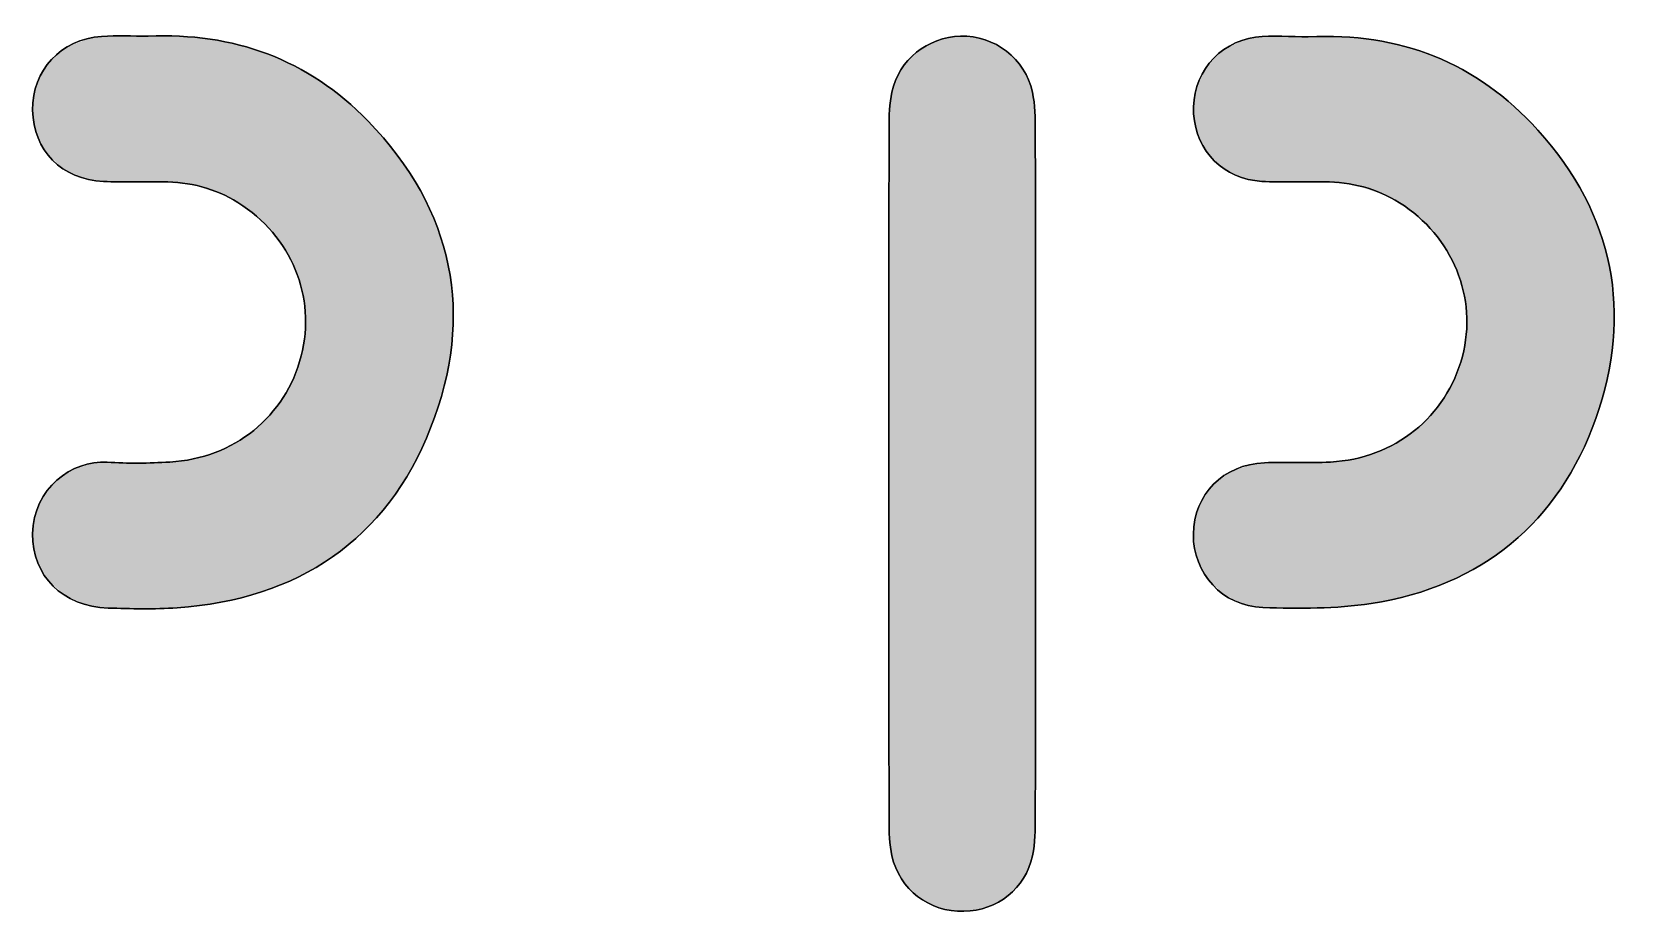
# Model space of a CAD drawing. Extents: x 212 to 466, y -242 to -141.
# Drawn here: x 364.82 to 405.93, y -241.27 to -218.68 of the extents above; entities that cross this region are included whole.
import ezdxf

# ---------------------------------------------------------------- set-up
doc = ezdxf.new("R2010")
doc.units = 0
doc.layers.add('LAYER_1', color=7, linetype='CONTINUOUS')

# ---------------------------------------------------------------- blocks, each defined once
blk = doc.blocks.new('*U5')
at = {"layer": 'LAYER_1', "color": 7}
for points in [[(395.575, -222.258), (395.43, -219.123), (395.575, -219.054)], [(395.96, -222.437), (395.575, -219.054), (395.96, -218.872)], [(395.575, -222.258), (395.575, -219.054), (395.96, -222.437)], [(395.97, -222.44), (395.96, -218.872), (395.97, -218.867)], [(395.96, -222.437), (395.96, -218.872), (395.96, -222.437)], [(395.96, -222.437), (395.96, -218.872), (395.96, -218.872)], [(395.96, -222.437), (395.96, -218.872), (395.97, -222.44)], [(396.176, -222.481), (395.97, -218.867), (396.176, -218.826)], [(395.97, -222.44), (395.97, -218.867), (396.176, -222.481)], [(396.26, -222.498), (396.176, -218.826), (396.26, -218.809)], [(396.176, -222.481), (396.176, -218.826), (396.26, -222.498)], [(396.26, -222.498), (396.26, -218.809), (396.261, -222.498)], [(396.261, -222.498), (396.26, -218.809), (396.261, -218.809)], [(396.406, -222.511), (396.261, -218.809), (396.406, -218.795)], [(396.261, -222.498), (396.261, -218.809), (396.406, -222.511)], [(396.406, -222.511), (396.406, -218.795), (396.409, -222.511)], [(396.409, -222.511), (396.406, -218.795), (396.409, -218.795)], [(396.409, -222.511), (396.409, -218.795), (396.492, -222.515)], [(396.492, -222.515), (396.409, -218.795), (396.492, -218.795)], [(396.492, -222.515), (396.492, -218.795), (396.496, -222.515)], [(396.496, -222.515), (396.492, -218.795), (396.496, -218.795)], [(396.496, -222.515), (396.496, -218.795), (396.6, -222.517)], [(396.6, -222.517), (396.496, -218.795), (396.6, -218.796)], [(396.6, -222.517), (396.6, -218.796), (396.677, -222.518)], [(396.677, -222.518), (396.6, -218.796), (396.677, -218.796)], [(396.677, -222.518), (396.677, -218.796), (397.199, -222.526)], [(397.199, -222.526), (396.677, -218.796), (397.199, -218.8)], [(397.199, -222.526), (397.199, -218.8), (397.591, -222.523)], [(397.591, -222.523), (397.199, -218.8), (397.591, -218.802)], [(397.823, -222.522), (397.591, -218.802), (397.823, -218.799)], [(397.591, -222.523), (397.591, -218.802), (397.823, -222.522)], [(397.903, -222.522), (397.823, -218.799), (397.903, -218.798)], [(397.823, -222.522), (397.823, -218.799), (397.903, -222.522)], [(398.158, -222.544), (397.903, -218.798), (398.158, -218.796)], [(397.903, -222.522), (397.903, -218.798), (398.158, -222.544)], [(398.345, -222.56), (398.158, -218.796), (398.345, -218.793)], [(398.158, -222.544), (398.158, -218.796), (398.345, -222.56)], [(398.345, -222.56), (398.345, -218.793), (398.688, -222.59)], [(398.688, -222.59), (398.345, -218.793), (398.688, -218.82)], [(398.688, -222.59), (398.688, -218.82), (398.762, -222.597)], [(398.762, -222.597), (398.688, -218.82), (398.762, -218.826)], [(398.762, -222.597), (398.762, -218.826), (399.037, -222.688)], [(399.037, -222.688), (398.762, -218.826), (399.037, -218.848)], [(399.037, -222.688), (399.037, -218.848), (399.074, -222.7)], [(399.074, -222.7), (399.037, -218.848), (399.074, -218.85)], [(399.074, -222.7), (399.074, -218.85), (399.187, -222.738)], [(399.187, -222.738), (399.074, -218.85), (399.187, -218.87)], [(399.187, -222.738), (399.187, -218.87), (399.189, -222.739)], [(399.189, -222.739), (399.187, -218.87), (399.189, -218.871)], [(399.189, -222.739), (399.189, -218.871), (399.258, -222.761)], [(399.258, -222.761), (399.189, -218.871), (399.258, -218.883)], [(399.258, -222.761), (399.258, -218.883), (399.374, -222.8)], [(399.374, -222.8), (399.258, -218.883), (399.374, -218.903)], [(399.374, -222.8), (399.374, -218.903), (399.595, -222.873)], [(399.595, -222.873), (399.374, -218.903), (399.595, -218.941)], [(399.595, -222.873), (399.595, -218.941), (399.602, -222.877)], [(399.602, -222.877), (399.595, -218.941), (399.602, -218.943)], [(399.602, -222.877), (399.602, -218.943), (399.659, -222.906)], [(399.659, -222.906), (399.602, -218.943), (399.659, -218.953)], [(399.659, -222.906), (399.659, -218.953), (399.777, -222.968)], [(399.777, -222.968), (399.659, -218.953), (399.777, -218.973)], [(399.777, -222.968), (399.777, -218.973), (399.793, -222.977)], [(399.793, -222.977), (399.777, -218.973), (399.793, -218.978)], [(399.793, -222.977), (399.793, -218.978), (399.891, -223.034)], [(399.891, -223.034), (399.793, -218.978), (399.891, -219.005)], [(399.891, -223.034), (399.891, -219.005), (399.948, -223.07)], [(399.948, -223.07), (399.891, -219.005), (399.948, -219.021)], [(399.948, -223.07), (399.948, -219.021), (400.058, -223.142)], [(400.058, -223.142), (399.948, -219.021), (400.058, -219.052)], [(400.058, -223.142), (400.058, -219.052), (400.09, -223.167)], [(400.09, -223.167), (400.058, -219.052), (400.09, -219.061)], [(400.09, -223.167), (400.09, -219.061), (400.452, -223.452)], [(400.452, -223.452), (400.09, -219.061), (400.452, -219.162)], [(395.101, -221.877), (395.018, -219.524), (395.101, -219.442)], [(395.399, -222.161), (395.101, -219.442), (395.399, -219.148)], [(395.101, -221.877), (395.101, -219.442), (395.399, -222.161)], [(395.42, -222.181), (395.399, -219.148), (395.42, -219.128)], [(395.399, -222.161), (395.399, -219.148), (395.42, -222.181)], [(395.43, -222.19), (395.42, -219.128), (395.43, -219.123)], [(395.42, -222.181), (395.42, -219.128), (395.43, -222.19)], [(395.43, -222.19), (395.43, -219.123), (395.575, -222.258)], [(400.452, -223.452), (400.452, -219.162), (400.465, -223.462)], [(400.465, -223.462), (400.452, -219.162), (400.465, -219.167)], [(400.465, -223.462), (400.465, -219.167), (400.476, -223.473)], [(400.476, -223.473), (400.465, -219.167), (400.476, -219.172)], [(400.476, -223.473), (400.476, -219.172), (400.48, -223.477)], [(400.48, -223.477), (400.476, -219.172), (400.48, -219.173)], [(400.48, -223.477), (400.48, -219.173), (400.817, -223.826)], [(400.817, -223.826), (400.48, -219.173), (400.817, -219.306)], [(400.817, -223.826), (400.817, -219.306), (400.823, -223.834)], [(400.823, -223.834), (400.817, -219.306), (400.823, -219.308)], [(400.823, -223.834), (400.823, -219.308), (401.101, -224.212)], [(401.101, -224.212), (400.823, -219.308), (401.101, -219.418)], [(401.101, -224.212), (401.101, -219.418), (401.112, -224.227)], [(401.112, -224.227), (401.101, -219.418), (401.112, -219.424)], [(401.112, -224.227), (401.112, -219.424), (401.115, -224.234)], [(401.115, -224.234), (401.112, -219.424), (401.115, -219.425)], [(401.115, -224.234), (401.115, -219.425), (401.286, -224.55)], [(401.286, -224.55), (401.115, -219.425), (401.286, -219.514)], [(394.974, -221.716), (394.782, -219.976), (394.974, -219.592)], [(394.999, -221.763), (394.974, -219.592), (394.999, -219.542)], [(394.974, -221.716), (394.974, -219.592), (394.999, -221.763)], [(395.018, -221.798), (394.999, -219.542), (395.018, -219.524)], [(394.999, -221.763), (394.999, -219.542), (395.018, -221.798)], [(395.018, -221.798), (395.018, -219.524), (395.101, -221.877)], [(401.286, -224.55), (401.286, -219.514), (401.346, -224.66)], [(401.346, -224.66), (401.286, -219.514), (401.346, -219.545)], [(401.346, -224.66), (401.346, -219.545), (401.351, -224.674)], [(401.351, -224.674), (401.346, -219.545), (401.351, -219.548)], [(401.351, -224.674), (401.351, -219.548), (401.518, -225.118)], [(401.518, -225.118), (401.351, -219.548), (401.518, -219.635)], [(401.518, -225.118), (401.518, -219.635), (401.527, -225.158)], [(401.527, -225.158), (401.518, -219.635), (401.527, -219.639)], [(401.527, -225.158), (401.527, -219.639), (401.624, -225.595)], [(401.624, -225.595), (401.527, -219.639), (401.624, -219.69)], [(401.624, -225.595), (401.624, -219.69), (401.632, -225.687)], [(401.632, -225.687), (401.624, -219.69), (401.632, -219.694)], [(401.632, -225.687), (401.632, -219.694), (401.663, -226.084)], [(401.663, -226.084), (401.632, -219.694), (401.663, -219.71)], [(401.663, -232.549), (401.663, -219.71), (401.722, -232.518)], [(401.722, -232.518), (401.663, -219.71), (401.722, -219.741)], [(401.722, -232.518), (401.722, -219.741), (402.031, -232.356)], [(402.031, -232.356), (401.722, -219.741), (402.031, -219.944)], [(394.713, -221.086), (394.644, -220.687), (394.713, -220.209)], [(394.732, -221.199), (394.713, -220.209), (394.732, -220.074)], [(394.713, -221.086), (394.713, -220.209), (394.732, -221.199)], [(394.747, -221.288), (394.732, -220.074), (394.747, -220.044)], [(394.732, -221.199), (394.732, -220.074), (394.747, -221.288)], [(394.782, -221.353), (394.747, -220.044), (394.782, -219.976)], [(394.747, -221.288), (394.747, -220.044), (394.782, -221.353)], [(394.782, -221.353), (394.782, -219.976), (394.974, -221.716)], [(402.031, -232.356), (402.031, -219.944), (402.315, -232.158)], [(402.315, -232.158), (402.031, -219.944), (402.315, -220.131)], [(402.315, -232.158), (402.315, -220.131), (402.709, -231.884)], [(402.709, -231.884), (402.315, -220.131), (402.709, -220.451)], [(394.644, -220.688), (394.644, -220.687), (394.644, -220.687)], [(394.644, -220.688), (394.644, -220.687), (394.713, -221.086)], [(402.709, -231.884), (402.709, -220.451), (402.879, -231.73)], [(402.879, -231.73), (402.709, -220.451), (402.879, -220.589)], [(402.879, -231.73), (402.879, -220.589), (403.32, -231.331)], [(403.32, -231.331), (402.879, -220.589), (403.32, -221.023)], [(403.32, -231.331), (403.32, -221.023), (403.414, -231.221)], [(403.414, -231.221), (403.32, -221.023), (403.414, -221.116)], [(403.414, -231.221), (403.414, -221.116), (403.861, -230.7)], [(403.861, -230.7), (403.414, -221.116), (403.861, -221.649)], [(403.861, -230.7), (403.861, -221.649), (404, -230.491)], [(404, -230.491), (403.861, -221.649), (404, -221.815)], [(404, -230.491), (404, -221.815), (404.332, -229.991)], [(404.332, -229.991), (404, -221.815), (404.332, -222.311)], [(404.332, -229.991), (404.332, -222.311), (404.499, -229.662)], [(404.499, -229.662), (404.332, -222.311), (404.499, -222.56)], [(404.499, -229.662), (404.499, -222.56), (404.731, -229.205)], [(404.731, -229.205), (404.499, -222.56), (404.731, -223.014)], [(404.731, -229.205), (404.731, -223.014), (404.892, -228.78)], [(404.892, -228.78), (404.731, -223.014), (404.892, -223.329)], [(404.892, -228.78), (404.892, -223.329), (405.057, -228.345)], [(405.057, -228.345), (404.892, -223.329), (405.057, -223.781)], [(405.057, -228.345), (405.057, -223.781), (405.181, -227.88)], [(405.181, -227.88), (405.057, -223.781), (405.181, -224.12)], [(405.181, -227.88), (405.181, -224.12), (405.29, -227.47)], [(405.29, -227.47), (405.181, -224.12), (405.29, -224.601)], [(405.29, -227.47), (405.29, -224.601), (405.364, -226.97)], [(405.364, -226.97), (405.29, -224.601), (405.364, -224.931)], [(405.364, -226.97), (405.364, -224.931), (405.419, -226.608)], [(405.419, -226.608), (405.364, -224.931), (405.419, -225.499)], [(405.419, -226.608), (405.419, -225.499), (405.444, -225.761)], [(401.663, -232.549), (401.632, -226.58), (401.663, -226.084)], [(401.624, -232.569), (401.527, -227.078), (401.624, -226.615)], [(401.632, -232.565), (401.624, -226.615), (401.632, -226.58)], [(401.624, -232.569), (401.624, -226.615), (401.632, -232.565)], [(401.632, -232.565), (401.632, -226.58), (401.663, -232.549)], [(401.518, -232.625), (401.351, -227.564), (401.518, -227.103)], [(401.527, -232.62), (401.518, -227.103), (401.527, -227.078)], [(401.518, -232.625), (401.518, -227.103), (401.527, -232.62)], [(401.527, -232.62), (401.527, -227.078), (401.624, -232.569)], [(401.286, -232.746), (401.115, -228.01), (401.286, -227.686)], [(401.346, -232.715), (401.286, -227.686), (401.346, -227.573)], [(401.286, -232.746), (401.286, -227.686), (401.346, -232.715)], [(401.351, -232.712), (401.346, -227.573), (401.351, -227.564)], [(401.346, -232.715), (401.346, -227.573), (401.351, -232.712)], [(401.351, -232.712), (401.351, -227.564), (401.518, -232.625)], [(401.101, -232.817), (400.823, -228.414), (401.101, -228.03)], [(401.112, -232.813), (401.101, -228.03), (401.112, -228.015)], [(401.101, -232.817), (401.101, -228.03), (401.112, -232.813)], [(401.115, -232.811), (401.112, -228.015), (401.115, -228.01)], [(401.112, -232.813), (401.112, -228.015), (401.115, -232.811)], [(401.115, -232.811), (401.115, -228.01), (401.286, -232.746)], [(400.817, -232.925), (400.48, -228.772), (400.817, -228.42)], [(400.823, -232.922), (400.817, -228.42), (400.823, -228.414)], [(400.817, -232.925), (400.817, -228.42), (400.823, -232.922)], [(400.823, -232.922), (400.823, -228.414), (401.101, -232.817)], [(400.452, -233.06), (400.09, -229.078), (400.452, -228.793)], [(400.465, -233.057), (400.452, -228.793), (400.465, -228.783)], [(400.452, -233.06), (400.452, -228.793), (400.465, -233.057)], [(400.476, -233.054), (400.465, -228.783), (400.476, -228.774)], [(400.465, -233.057), (400.465, -228.783), (400.476, -233.054)], [(400.48, -233.053), (400.476, -228.774), (400.48, -228.772)], [(400.476, -233.054), (400.476, -228.774), (400.48, -233.053)], [(400.48, -233.053), (400.48, -228.772), (400.817, -232.925)], [(399.595, -233.279), (399.374, -229.447), (399.595, -229.356)], [(399.602, -233.277), (399.595, -229.356), (399.602, -229.353)], [(399.595, -233.279), (399.595, -229.356), (399.602, -233.277)], [(399.659, -233.263), (399.602, -229.353), (399.659, -229.33)], [(399.602, -233.277), (399.602, -229.353), (399.659, -233.263)], [(399.777, -233.233), (399.659, -229.33), (399.777, -229.261)], [(399.659, -233.263), (399.659, -229.33), (399.777, -233.233)], [(399.793, -233.228), (399.777, -229.261), (399.793, -229.251)], [(399.777, -233.233), (399.777, -229.261), (399.793, -233.228)], [(399.891, -233.204), (399.793, -229.251), (399.891, -229.194)], [(399.793, -233.228), (399.793, -229.251), (399.891, -233.204)], [(399.948, -233.189), (399.891, -229.194), (399.948, -229.161)], [(399.891, -233.204), (399.891, -229.194), (399.948, -233.189)], [(400.058, -233.161), (399.948, -229.161), (400.058, -229.097)], [(399.948, -233.189), (399.948, -229.161), (400.058, -233.161)], [(400.09, -233.153), (400.058, -229.097), (400.09, -229.078)], [(400.058, -233.161), (400.058, -229.097), (400.09, -233.153)], [(400.09, -233.153), (400.09, -229.078), (400.452, -233.06)], [(396.176, -233.404), (395.97, -229.837), (396.176, -229.765)], [(396.26, -233.414), (396.176, -229.765), (396.26, -229.757)], [(396.176, -233.404), (396.176, -229.765), (396.26, -233.414)], [(396.26, -233.414), (396.26, -229.757), (396.261, -233.414)], [(396.261, -233.414), (396.26, -229.757), (396.261, -229.757)], [(396.406, -233.432), (396.261, -229.757), (396.406, -229.742)], [(396.261, -233.414), (396.261, -229.757), (396.406, -233.432)], [(396.409, -233.432), (396.406, -229.742), (396.409, -229.741)], [(396.406, -233.432), (396.406, -229.742), (396.409, -233.432)], [(396.492, -233.442), (396.409, -229.741), (396.492, -229.733)], [(396.409, -233.432), (396.409, -229.741), (396.492, -233.442)], [(396.492, -233.442), (396.492, -229.733), (396.496, -233.443)], [(396.496, -233.443), (396.492, -229.733), (396.496, -229.733)], [(396.6, -233.455), (396.496, -229.733), (396.6, -229.73)], [(396.496, -233.443), (396.496, -229.733), (396.6, -233.455)], [(396.677, -233.456), (396.6, -229.73), (396.677, -229.727)], [(396.6, -233.455), (396.6, -229.73), (396.677, -233.456)], [(397.199, -233.459), (396.677, -229.727), (397.199, -229.724)], [(396.677, -233.456), (396.677, -229.727), (397.199, -233.459)], [(397.591, -233.461), (397.199, -229.724), (397.591, -229.721)], [(397.199, -233.459), (397.199, -229.724), (397.591, -233.461)], [(397.823, -233.463), (397.591, -229.721), (397.823, -229.72)], [(397.591, -233.461), (397.591, -229.721), (397.823, -233.463)], [(397.903, -233.457), (397.823, -229.72), (397.903, -229.719)], [(397.823, -233.463), (397.823, -229.72), (397.903, -233.457)], [(398.158, -233.437), (397.903, -229.719), (398.158, -229.717)], [(397.903, -233.457), (397.903, -229.719), (398.158, -233.437)], [(398.345, -233.423), (398.158, -229.717), (398.345, -229.695)], [(398.158, -233.437), (398.158, -229.717), (398.345, -233.423)], [(398.688, -233.398), (398.345, -229.695), (398.688, -229.653)], [(398.345, -233.423), (398.345, -229.695), (398.688, -233.398)], [(398.762, -233.392), (398.688, -229.653), (398.762, -229.634)], [(398.688, -233.398), (398.688, -229.653), (398.762, -233.392)], [(399.037, -233.371), (398.762, -229.634), (399.037, -229.562)], [(398.762, -233.392), (398.762, -229.634), (399.037, -233.371)], [(399.074, -233.366), (399.037, -229.562), (399.074, -229.553)], [(399.037, -233.371), (399.037, -229.562), (399.074, -233.366)], [(399.187, -233.35), (399.074, -229.553), (399.187, -229.523)], [(399.074, -233.366), (399.074, -229.553), (399.187, -233.35)], [(399.187, -233.35), (399.187, -229.523), (399.189, -233.35)], [(399.189, -233.35), (399.187, -229.523), (399.189, -229.523)], [(399.258, -233.339), (399.189, -229.523), (399.258, -229.494)], [(399.189, -233.35), (399.189, -229.523), (399.258, -233.339)], [(399.374, -233.32), (399.258, -229.494), (399.374, -229.447)], [(399.258, -233.339), (399.258, -229.494), (399.374, -233.32)], [(399.374, -233.32), (399.374, -229.447), (399.595, -233.279)], [(395.399, -233.104), (395.101, -230.348), (395.399, -230.113)], [(395.42, -233.114), (395.399, -230.113), (395.42, -230.097)], [(395.399, -233.104), (395.399, -230.113), (395.42, -233.114)], [(395.43, -233.119), (395.42, -230.097), (395.43, -230.089)], [(395.42, -233.114), (395.42, -230.097), (395.43, -233.119)], [(395.575, -233.19), (395.43, -230.089), (395.575, -229.974)], [(395.43, -233.119), (395.43, -230.089), (395.575, -233.19)], [(395.96, -233.377), (395.575, -229.974), (395.96, -229.841)], [(395.575, -233.19), (395.575, -229.974), (395.96, -233.377)], [(395.97, -233.378), (395.96, -229.841), (395.97, -229.837)], [(395.96, -233.377), (395.96, -229.841), (395.96, -233.377)], [(395.96, -233.377), (395.96, -229.841), (395.96, -229.841)], [(395.96, -233.377), (395.96, -229.841), (395.97, -233.378)], [(395.97, -233.378), (395.97, -229.837), (396.176, -233.404)], [(394.974, -232.669), (394.782, -230.857), (394.974, -230.551)], [(394.999, -232.694), (394.974, -230.551), (394.999, -230.511)], [(394.974, -232.669), (394.974, -230.551), (394.999, -232.694)], [(395.018, -232.713), (394.999, -230.511), (395.018, -230.481)], [(394.999, -232.694), (394.999, -230.511), (395.018, -232.713)], [(395.101, -232.799), (395.018, -230.481), (395.101, -230.348)], [(395.018, -232.713), (395.018, -230.481), (395.101, -232.799)], [(395.101, -232.799), (395.101, -230.348), (395.399, -233.104)], [(394.782, -232.258), (394.747, -231.01), (394.782, -230.857)], [(394.782, -232.258), (394.782, -230.857), (394.974, -232.669)], [(394.713, -232.111), (394.644, -231.472), (394.713, -231.166)], [(394.732, -232.152), (394.713, -231.166), (394.732, -231.079)], [(394.713, -232.111), (394.713, -231.166), (394.732, -232.152)], [(394.747, -232.185), (394.732, -231.079), (394.747, -231.01)], [(394.732, -232.152), (394.732, -231.079), (394.747, -232.185)], [(394.747, -232.185), (394.747, -231.01), (394.782, -232.258)]]:
    blk.add_solid(points, dxfattribs=at)
blk = doc.blocks.new('*U6')
at = {"layer": 'LAYER_1', "color": 7}
for points in [[(365.729, -222.237), (365.647, -219.127), (365.729, -219.057)], [(365.91, -222.319), (365.729, -219.057), (365.91, -218.988)], [(365.729, -222.237), (365.729, -219.057), (365.91, -222.319)], [(366.182, -222.441), (365.91, -218.988), (366.182, -218.884)], [(365.91, -222.319), (365.91, -218.988), (366.182, -222.441)], [(366.258, -222.456), (366.182, -218.884), (366.258, -218.855)], [(366.182, -222.441), (366.182, -218.884), (366.258, -222.456)], [(366.323, -222.468), (366.258, -218.855), (366.323, -218.83)], [(366.258, -222.456), (366.258, -218.855), (366.323, -222.468)], [(366.496, -222.5), (366.323, -218.83), (366.496, -218.806)], [(366.323, -222.468), (366.323, -218.83), (366.496, -222.5)], [(366.509, -222.502), (366.496, -218.806), (366.509, -218.804)], [(366.496, -222.5), (366.496, -218.806), (366.509, -222.502)], [(366.613, -222.51), (366.509, -218.804), (366.613, -218.79)], [(366.509, -222.502), (366.509, -218.804), (366.613, -222.51)], [(366.629, -222.511), (366.613, -218.79), (366.629, -218.788)], [(366.613, -222.51), (366.613, -218.79), (366.629, -222.511)], [(366.669, -222.514), (366.629, -218.788), (366.669, -218.786)], [(366.629, -222.511), (366.629, -218.788), (366.669, -222.514)], [(366.752, -222.517), (366.669, -218.786), (366.752, -218.781)], [(366.669, -222.514), (366.669, -218.786), (366.752, -222.517)], [(366.752, -222.517), (366.752, -218.781), (366.758, -222.517)], [(366.758, -222.517), (366.752, -218.781), (366.758, -218.781)], [(366.758, -222.517), (366.758, -218.781), (366.777, -222.517)], [(366.777, -222.517), (366.758, -218.781), (366.777, -218.781)], [(366.777, -222.517), (366.777, -218.781), (366.788, -222.518)], [(366.788, -222.518), (366.777, -218.781), (366.788, -218.781)], [(366.788, -222.518), (366.788, -218.781), (366.885, -222.519)], [(366.885, -222.519), (366.788, -218.781), (366.885, -218.781)], [(366.885, -222.519), (366.885, -218.781), (366.952, -222.519)], [(366.952, -222.519), (366.885, -218.781), (366.952, -218.781)], [(366.952, -222.519), (366.952, -218.781), (367.418, -222.525)], [(367.418, -222.525), (366.952, -218.781), (367.418, -218.783)], [(367.418, -222.525), (367.418, -218.783), (367.663, -222.524)], [(367.663, -222.524), (367.418, -218.783), (367.663, -218.784)], [(367.663, -222.524), (367.663, -218.784), (367.804, -222.523)], [(367.804, -222.523), (367.663, -218.784), (367.804, -218.785)], [(368.085, -222.521), (367.804, -218.785), (368.085, -218.783)], [(367.804, -222.523), (367.804, -218.785), (368.085, -222.521)], [(368.358, -222.545), (368.085, -218.783), (368.358, -218.781)], [(368.085, -222.521), (368.085, -218.783), (368.358, -222.545)], [(368.358, -222.545), (368.358, -218.781), (368.44, -222.552)], [(368.44, -222.552), (368.358, -218.781), (368.44, -218.781)], [(368.513, -222.558), (368.44, -218.781), (368.513, -218.78)], [(368.44, -222.552), (368.44, -218.781), (368.513, -222.558)], [(368.513, -222.558), (368.513, -218.78), (368.537, -222.56)], [(368.537, -222.56), (368.513, -218.78), (368.537, -218.782)], [(368.537, -222.56), (368.537, -218.782), (368.605, -222.566)], [(368.605, -222.566), (368.537, -218.782), (368.605, -218.787)], [(368.605, -222.566), (368.605, -218.787), (368.731, -222.577)], [(368.731, -222.577), (368.605, -218.787), (368.731, -218.797)], [(368.731, -222.577), (368.731, -218.797), (368.887, -222.59)], [(368.887, -222.59), (368.731, -218.797), (368.887, -218.809)], [(368.887, -222.59), (368.887, -218.809), (368.938, -222.595)], [(368.938, -222.595), (368.887, -218.809), (368.938, -218.813)], [(368.938, -222.595), (368.938, -218.813), (368.981, -222.609)], [(368.981, -222.609), (368.938, -218.813), (368.981, -218.816)], [(368.981, -222.609), (368.981, -218.816), (369.202, -222.681)], [(369.202, -222.681), (368.981, -218.816), (369.202, -218.833)], [(369.202, -222.681), (369.202, -218.833), (369.388, -222.742)], [(369.388, -222.742), (369.202, -218.833), (369.388, -218.864)], [(369.388, -222.742), (369.388, -218.864), (369.771, -222.868)], [(369.771, -222.868), (369.388, -218.864), (369.771, -218.928)], [(369.771, -222.868), (369.771, -218.928), (369.856, -222.912)], [(369.856, -222.912), (369.771, -218.928), (369.856, -218.943)], [(369.856, -222.912), (369.856, -218.943), (369.869, -222.919)], [(369.869, -222.919), (369.856, -218.943), (369.869, -218.945)], [(369.869, -222.919), (369.869, -218.945), (369.943, -222.957)], [(369.943, -222.957), (369.869, -218.945), (369.943, -218.964)], [(369.943, -222.957), (369.943, -218.964), (369.97, -222.971)], [(369.97, -222.971), (369.943, -218.964), (369.97, -218.971)], [(369.97, -222.971), (369.97, -218.971), (370.068, -223.028)], [(370.068, -223.028), (369.97, -218.971), (370.068, -218.997)], [(370.068, -223.028), (370.068, -218.997), (370.126, -223.064)], [(370.126, -223.064), (370.068, -218.997), (370.126, -219.013)], [(370.126, -223.064), (370.126, -219.013), (370.236, -223.136)], [(370.236, -223.136), (370.126, -219.013), (370.236, -219.042)], [(370.236, -223.136), (370.236, -219.042), (370.287, -223.176)], [(370.287, -223.176), (370.236, -219.042), (370.287, -219.055)], [(370.287, -223.176), (370.287, -219.055), (370.514, -223.353)], [(370.514, -223.353), (370.287, -219.055), (370.514, -219.115)], [(365.267, -221.851), (365.189, -219.58), (365.267, -219.446)], [(365.395, -221.973), (365.267, -219.446), (365.395, -219.339)], [(365.267, -221.851), (365.267, -219.446), (365.395, -221.973)], [(365.615, -222.185), (365.395, -219.339), (365.615, -219.153)], [(365.395, -221.973), (365.395, -219.339), (365.615, -222.185)], [(365.647, -222.199), (365.615, -219.153), (365.647, -219.127)], [(365.615, -222.185), (365.615, -219.153), (365.647, -222.199)], [(365.647, -222.199), (365.647, -219.127), (365.729, -222.237)], [(370.514, -223.353), (370.514, -219.115), (370.644, -223.455)], [(370.644, -223.455), (370.514, -219.115), (370.644, -219.164)], [(370.644, -223.455), (370.644, -219.164), (370.676, -223.487)], [(370.676, -223.487), (370.644, -219.164), (370.676, -219.175)], [(370.676, -223.487), (370.676, -219.175), (370.841, -223.657)], [(370.841, -223.657), (370.676, -219.175), (370.841, -219.237)], [(370.841, -223.657), (370.841, -219.237), (370.997, -223.817)], [(370.997, -223.817), (370.841, -219.237), (370.997, -219.295)], [(370.997, -223.817), (370.997, -219.295), (371.017, -223.844)], [(371.017, -223.844), (370.997, -219.295), (371.017, -219.302)], [(371.017, -223.844), (371.017, -219.302), (371.135, -224.004)], [(371.135, -224.004), (371.017, -219.302), (371.135, -219.346)], [(371.135, -224.004), (371.135, -219.346), (371.292, -224.216)], [(371.292, -224.216), (371.135, -219.346), (371.292, -219.423)], [(371.292, -224.216), (371.292, -219.423), (371.308, -224.245)], [(371.308, -224.245), (371.292, -219.423), (371.308, -219.43)], [(371.308, -224.245), (371.308, -219.43), (371.527, -224.647)], [(371.527, -224.647), (371.308, -219.43), (371.527, -219.537)], [(365.016, -221.427), (364.962, -219.966), (365.016, -219.874)], [(365.186, -221.773), (365.016, -219.874), (365.186, -219.585)], [(365.016, -221.427), (365.016, -219.874), (365.186, -221.773)], [(365.189, -221.775), (365.186, -219.585), (365.189, -219.58)], [(365.186, -221.773), (365.186, -219.585), (365.189, -221.775)], [(365.189, -221.775), (365.189, -219.58), (365.267, -221.851)], [(371.527, -224.647), (371.527, -219.537), (371.542, -224.686)], [(371.542, -224.686), (371.527, -219.537), (371.542, -219.545)], [(371.542, -224.686), (371.542, -219.545), (371.674, -225.034)], [(371.674, -225.034), (371.542, -219.545), (371.674, -219.609)], [(371.674, -225.034), (371.674, -219.609), (371.7, -225.103)], [(371.7, -225.103), (371.674, -219.609), (371.7, -219.622)], [(371.7, -225.103), (371.7, -219.622), (371.715, -225.171)], [(371.715, -225.171), (371.7, -219.622), (371.715, -219.629)], [(371.715, -225.171), (371.715, -219.629), (371.733, -225.251)], [(371.733, -225.251), (371.715, -219.629), (371.733, -219.638)], [(371.733, -225.251), (371.733, -219.638), (371.808, -225.579)], [(371.808, -225.579), (371.733, -219.638), (371.808, -219.684)], [(371.808, -225.579), (371.808, -219.684), (371.818, -225.705)], [(371.818, -225.705), (371.808, -219.684), (371.818, -219.69)], [(371.818, -225.705), (371.818, -219.69), (371.848, -226.069)], [(371.848, -226.069), (371.818, -219.69), (371.848, -219.709)], [(371.848, -232.561), (371.848, -219.709), (372.307, -232.296)], [(372.307, -232.296), (371.848, -219.709), (372.307, -219.992)], [(364.899, -221.07), (364.849, -220.541), (364.899, -220.285)], [(364.911, -221.167), (364.899, -220.285), (364.911, -220.224)], [(364.899, -221.07), (364.899, -220.285), (364.911, -221.167)], [(364.919, -221.23), (364.911, -220.224), (364.919, -220.184)], [(364.911, -221.167), (364.911, -220.224), (364.919, -221.23)], [(364.962, -221.318), (364.919, -220.184), (364.962, -219.966)], [(364.919, -221.23), (364.919, -220.184), (364.962, -221.318)], [(364.962, -221.318), (364.962, -219.966), (365.016, -221.427)], [(372.307, -232.296), (372.307, -219.992), (372.438, -232.22)], [(372.438, -232.22), (372.307, -219.992), (372.438, -220.092)], [(372.438, -232.22), (372.438, -220.092), (372.856, -231.897)], [(372.856, -231.897), (372.438, -220.092), (372.856, -220.409)], [(364.842, -220.606), (364.84, -220.587), (364.842, -220.576)], [(364.849, -220.661), (364.842, -220.576), (364.849, -220.541)], [(364.842, -220.606), (364.842, -220.576), (364.849, -220.661)], [(364.849, -220.661), (364.849, -220.541), (364.899, -221.07)], [(372.856, -231.897), (372.856, -220.409), (373.133, -231.682)], [(373.133, -231.682), (372.856, -220.409), (373.133, -220.663)], [(373.133, -231.682), (373.133, -220.663), (373.378, -231.432)], [(373.378, -231.432), (373.133, -220.663), (373.378, -220.889)], [(373.378, -231.432), (373.378, -220.889), (373.755, -231.049)], [(373.755, -231.049), (373.378, -220.889), (373.755, -221.309)], [(373.755, -231.049), (373.755, -221.309), (374.028, -230.684)], [(374.028, -230.684), (373.755, -221.309), (374.028, -221.614)], [(374.028, -230.684), (374.028, -221.614), (374.302, -230.318)], [(374.302, -230.318), (374.028, -221.614), (374.302, -221.997)], [(374.302, -230.318), (374.302, -221.997), (374.59, -229.811)], [(374.59, -229.811), (374.302, -221.997), (374.59, -222.401)], [(374.59, -229.811), (374.59, -222.401), (374.771, -229.491)], [(374.771, -229.491), (374.59, -222.401), (374.771, -222.734)], [(374.771, -229.491), (374.771, -222.734), (375.032, -228.873)], [(375.032, -228.873), (374.771, -222.734), (375.032, -223.215)], [(375.032, -228.873), (375.032, -223.215), (375.16, -228.57)], [(375.16, -228.57), (375.032, -223.215), (375.16, -223.548)], [(375.16, -228.57), (375.16, -223.548), (375.354, -227.918)], [(375.354, -227.918), (375.16, -223.548), (375.354, -224.054)], [(375.354, -227.918), (375.354, -224.054), (375.44, -227.63)], [(375.44, -227.63), (375.354, -224.054), (375.44, -224.42)], [(375.44, -227.63), (375.44, -224.42), (375.556, -226.956)], [(375.556, -226.956), (375.44, -224.42), (375.556, -224.917)], [(375.556, -226.956), (375.556, -224.917), (375.599, -226.706)], [(375.599, -226.706), (375.556, -224.917), (375.599, -225.382)], [(375.599, -226.706), (375.599, -225.382), (375.638, -225.802)], [(371.848, -232.561), (371.818, -226.566), (371.848, -226.069)], [(371.808, -232.584), (371.733, -226.977), (371.808, -226.616)], [(371.818, -232.578), (371.808, -226.616), (371.818, -226.566)], [(371.808, -232.584), (371.808, -226.616), (371.818, -232.578)], [(371.818, -232.578), (371.818, -226.566), (371.848, -232.561)], [(371.674, -232.662), (371.542, -227.552), (371.674, -227.182)], [(371.7, -232.647), (371.674, -227.182), (371.7, -227.108)], [(371.674, -232.662), (371.674, -227.182), (371.7, -232.647)], [(371.715, -232.638), (371.7, -227.108), (371.715, -227.065)], [(371.7, -232.647), (371.7, -227.108), (371.715, -232.638)], [(371.733, -232.627), (371.715, -227.065), (371.733, -226.977)], [(371.715, -232.638), (371.715, -227.065), (371.733, -232.627)], [(371.733, -232.627), (371.733, -226.977), (371.808, -232.584)], [(371.527, -232.723), (371.308, -228), (371.527, -227.58)], [(371.542, -232.717), (371.527, -227.58), (371.542, -227.552)], [(371.527, -232.723), (371.527, -227.58), (371.542, -232.717)], [(371.542, -232.717), (371.542, -227.552), (371.674, -232.662)], [(371.292, -232.821), (371.135, -228.241), (371.292, -228.022)], [(371.308, -232.814), (371.292, -228.022), (371.308, -228)], [(371.292, -232.821), (371.292, -228.022), (371.308, -232.814)], [(371.308, -232.814), (371.308, -228), (371.527, -232.723)], [(370.997, -232.944), (370.841, -228.591), (370.997, -228.427)], [(371.017, -232.935), (370.997, -228.427), (371.017, -228.406)], [(370.997, -232.944), (370.997, -228.427), (371.017, -232.935)], [(371.135, -232.886), (371.017, -228.406), (371.135, -228.241)], [(371.017, -232.935), (371.017, -228.406), (371.135, -232.886)], [(371.135, -232.886), (371.135, -228.241), (371.292, -232.821)], [(370.514, -233.101), (370.287, -229.072), (370.514, -228.893)], [(370.644, -233.064), (370.514, -228.893), (370.644, -228.789)], [(370.514, -233.101), (370.514, -228.893), (370.644, -233.064)], [(370.676, -233.055), (370.644, -228.789), (370.676, -228.764)], [(370.644, -233.064), (370.644, -228.789), (370.676, -233.055)], [(370.841, -233.009), (370.676, -228.764), (370.841, -228.591)], [(370.676, -233.055), (370.676, -228.764), (370.841, -233.009)], [(370.841, -233.009), (370.841, -228.591), (370.997, -232.944)], [(369.771, -233.289), (369.388, -229.52), (369.771, -229.361)], [(369.856, -233.275), (369.771, -229.361), (369.856, -229.325)], [(369.771, -233.289), (369.771, -229.361), (369.856, -233.275)], [(369.869, -233.273), (369.856, -229.325), (369.869, -229.318)], [(369.856, -233.275), (369.856, -229.325), (369.869, -233.273)], [(369.943, -233.261), (369.869, -229.318), (369.943, -229.275)], [(369.869, -233.273), (369.869, -229.318), (369.943, -233.261)], [(369.97, -233.253), (369.943, -229.275), (369.97, -229.259)], [(369.943, -233.261), (369.943, -229.275), (369.97, -233.253)], [(370.068, -233.226), (369.97, -229.259), (370.068, -229.201)], [(369.97, -233.253), (369.97, -229.259), (370.068, -233.226)], [(370.126, -233.21), (370.068, -229.201), (370.126, -229.167)], [(370.068, -233.226), (370.068, -229.201), (370.126, -233.21)], [(370.236, -233.179), (370.126, -229.167), (370.236, -229.102)], [(370.126, -233.21), (370.126, -229.167), (370.236, -233.179)], [(370.287, -233.164), (370.236, -229.102), (370.287, -229.072)], [(370.236, -233.179), (370.236, -229.102), (370.287, -233.164)], [(370.287, -233.164), (370.287, -229.072), (370.514, -233.101)], [(366.323, -233.404), (366.258, -229.79), (366.323, -229.772)], [(366.496, -233.433), (366.323, -229.772), (366.496, -229.724)], [(366.323, -233.404), (366.323, -229.772), (366.496, -233.433)], [(366.496, -233.433), (366.496, -229.724), (366.509, -233.436)], [(366.509, -233.436), (366.496, -229.724), (366.509, -229.724)], [(366.613, -233.453), (366.509, -229.724), (366.613, -229.723)], [(366.509, -233.436), (366.509, -229.724), (366.613, -233.453)], [(366.613, -233.453), (366.613, -229.723), (366.629, -233.454)], [(366.629, -233.454), (366.613, -229.723), (366.629, -229.723)], [(366.629, -233.454), (366.629, -229.723), (366.669, -233.457)], [(366.669, -233.457), (366.629, -229.723), (366.669, -229.723)], [(366.752, -233.462), (366.669, -229.723), (366.752, -229.722)], [(366.669, -233.457), (366.669, -229.723), (366.752, -233.462)], [(366.752, -233.462), (366.752, -229.722), (366.758, -233.462)], [(366.758, -233.462), (366.752, -229.722), (366.758, -229.722)], [(366.758, -233.462), (366.758, -229.722), (366.777, -233.463)], [(366.777, -233.463), (366.758, -229.722), (366.777, -229.722)], [(366.777, -233.463), (366.777, -229.722), (366.788, -233.464)], [(366.788, -233.464), (366.777, -229.722), (366.788, -229.723)], [(366.788, -233.464), (366.788, -229.723), (366.885, -233.467)], [(366.885, -233.467), (366.788, -229.723), (366.885, -229.728)], [(366.885, -233.467), (366.885, -229.728), (366.952, -233.469)], [(366.952, -233.469), (366.885, -229.728), (366.952, -229.732)], [(367.418, -233.479), (366.952, -229.732), (367.418, -229.727)], [(366.952, -233.469), (366.952, -229.732), (367.418, -233.479)], [(367.663, -233.484), (367.418, -229.727), (367.663, -229.724)], [(367.418, -233.479), (367.418, -229.727), (367.663, -233.484)], [(367.804, -233.48), (367.663, -229.724), (367.804, -229.723)], [(367.663, -233.484), (367.663, -229.724), (367.804, -233.48)], [(368.085, -233.474), (367.804, -229.723), (368.085, -229.72)], [(367.804, -233.48), (367.804, -229.723), (368.085, -233.474)], [(368.358, -233.467), (368.085, -229.72), (368.358, -229.717)], [(368.085, -233.474), (368.085, -229.72), (368.358, -233.467)], [(368.44, -233.465), (368.358, -229.717), (368.44, -229.707)], [(368.358, -233.467), (368.358, -229.717), (368.44, -233.465)], [(368.513, -233.461), (368.44, -229.707), (368.513, -229.698)], [(368.44, -233.465), (368.44, -229.707), (368.513, -233.461)], [(368.537, -233.459), (368.513, -229.698), (368.537, -229.695)], [(368.513, -233.461), (368.513, -229.698), (368.537, -233.459)], [(368.605, -233.454), (368.537, -229.695), (368.605, -229.687)], [(368.537, -233.459), (368.537, -229.695), (368.605, -233.454)], [(368.731, -233.444), (368.605, -229.687), (368.731, -229.671)], [(368.605, -233.454), (368.605, -229.687), (368.731, -233.444)], [(368.887, -233.429), (368.731, -229.671), (368.887, -229.652)], [(368.731, -233.444), (368.731, -229.671), (368.887, -233.429)], [(368.938, -233.424), (368.887, -229.652), (368.938, -229.638)], [(368.887, -233.429), (368.887, -229.652), (368.938, -233.424)], [(368.981, -233.419), (368.938, -229.638), (368.981, -229.627)], [(368.938, -233.424), (368.938, -229.638), (368.981, -233.419)], [(369.202, -233.383), (368.981, -229.627), (369.202, -229.569)], [(368.981, -233.419), (368.981, -229.627), (369.202, -233.383)], [(369.388, -233.352), (369.202, -229.569), (369.388, -229.52)], [(369.202, -233.383), (369.202, -229.569), (369.388, -233.352)], [(369.388, -233.352), (369.388, -229.52), (369.771, -233.289)], [(365.615, -233.099), (365.395, -230.242), (365.615, -230.09)], [(365.647, -233.128), (365.615, -230.09), (365.647, -230.068)], [(365.615, -233.099), (365.615, -230.09), (365.647, -233.128)], [(365.729, -233.164), (365.647, -230.068), (365.729, -230.011)], [(365.647, -233.128), (365.647, -230.068), (365.729, -233.164)], [(365.91, -233.242), (365.729, -230.011), (365.91, -229.886)], [(365.729, -233.164), (365.729, -230.011), (365.91, -233.242)], [(366.182, -233.36), (365.91, -229.886), (366.182, -229.811)], [(365.91, -233.242), (365.91, -229.886), (366.182, -233.36)], [(366.258, -233.393), (366.182, -229.811), (366.258, -229.79)], [(366.182, -233.36), (366.182, -229.811), (366.258, -233.393)], [(366.258, -233.393), (366.258, -229.79), (366.323, -233.404)], [(365.186, -232.693), (365.016, -230.771), (365.186, -230.534)], [(365.189, -232.698), (365.186, -230.534), (365.189, -230.53)], [(365.186, -232.693), (365.186, -230.534), (365.189, -232.698)], [(365.267, -232.772), (365.189, -230.53), (365.267, -230.42)], [(365.189, -232.698), (365.189, -230.53), (365.267, -232.772)], [(365.395, -232.892), (365.267, -230.42), (365.395, -230.242)], [(365.267, -232.772), (365.267, -230.42), (365.395, -232.892)], [(365.395, -232.892), (365.395, -230.242), (365.615, -233.099)], [(364.962, -232.234), (364.919, -231.038), (364.962, -230.919)], [(365.016, -232.345), (364.962, -230.919), (365.016, -230.771)], [(364.962, -232.234), (364.962, -230.919), (365.016, -232.345)], [(365.016, -232.345), (365.016, -230.771), (365.186, -232.693)], [(364.849, -231.804), (364.842, -231.448), (364.849, -231.406)], [(364.899, -232.067), (364.849, -231.406), (364.899, -231.092)], [(364.849, -231.804), (364.849, -231.406), (364.899, -232.067)], [(364.911, -232.13), (364.899, -231.092), (364.911, -231.059)], [(364.899, -232.067), (364.899, -231.092), (364.911, -232.13)], [(364.919, -232.146), (364.911, -231.059), (364.919, -231.038)], [(364.911, -232.13), (364.911, -231.059), (364.919, -232.146)], [(364.919, -232.146), (364.919, -231.038), (364.962, -232.234)]]:
    blk.add_solid(points, dxfattribs=at)
blk = doc.blocks.new('*U11')
at = {"layer": 'LAYER_1', "color": 7}
for points in [[(388.019, -241.118), (387.687, -219.089), (388.019, -218.914)], [(388.072, -241.144), (388.019, -218.914), (388.072, -218.899)], [(388.019, -241.118), (388.019, -218.914), (388.072, -241.144)], [(388.427, -241.222), (388.072, -218.899), (388.427, -218.804)], [(388.072, -241.144), (388.072, -218.899), (388.427, -241.222)], [(388.501, -241.239), (388.427, -218.804), (388.501, -218.802)], [(388.427, -241.222), (388.427, -218.804), (388.501, -241.239)], [(388.865, -241.236), (388.501, -218.802), (388.865, -218.79)], [(388.501, -241.239), (388.501, -218.802), (388.865, -241.236)], [(388.865, -241.236), (388.865, -218.79), (388.948, -241.236)], [(388.948, -241.236), (388.865, -218.79), (388.948, -218.807)], [(388.948, -241.236), (388.948, -218.807), (389.294, -241.154)], [(389.294, -241.154), (388.948, -218.807), (389.294, -218.878)], [(389.294, -241.154), (389.294, -218.878), (389.362, -241.138)], [(389.362, -241.138), (389.294, -218.878), (389.362, -218.909)], [(389.362, -241.138), (389.362, -218.909), (389.684, -240.979)], [(389.684, -240.979), (389.362, -218.909), (389.684, -219.059)], [(389.684, -240.979), (389.684, -219.059), (389.733, -240.955)], [(389.733, -240.955), (389.684, -219.059), (389.733, -219.097)], [(387.339, -240.662), (387.104, -219.699), (387.339, -219.377)], [(387.36, -240.691), (387.339, -219.377), (387.36, -219.359)], [(387.339, -240.662), (387.339, -219.377), (387.36, -240.691)], [(387.652, -240.929), (387.36, -219.359), (387.652, -219.108)], [(387.36, -240.691), (387.36, -219.359), (387.652, -240.929)], [(387.687, -240.958), (387.652, -219.108), (387.687, -219.089)], [(387.652, -240.929), (387.652, -219.108), (387.687, -240.958)], [(387.687, -240.958), (387.687, -219.089), (388.019, -241.118)], [(389.733, -240.955), (389.733, -219.097), (390.019, -240.72)], [(390.019, -240.72), (389.733, -219.097), (390.019, -219.323)], [(390.019, -240.72), (390.019, -219.323), (390.05, -240.695)], [(390.05, -240.695), (390.019, -219.323), (390.05, -219.362)], [(390.05, -240.695), (390.05, -219.362), (390.285, -240.386)], [(390.285, -240.386), (390.05, -219.362), (390.285, -219.66)], [(387.094, -240.327), (386.932, -220.099), (387.094, -219.712)], [(387.104, -240.35), (387.094, -219.712), (387.104, -219.699)], [(387.094, -240.327), (387.094, -219.712), (387.104, -240.35)], [(387.104, -240.35), (387.104, -219.699), (387.339, -240.662)], [(390.285, -240.386), (390.285, -219.66), (390.3, -240.367)], [(390.3, -240.367), (390.285, -219.66), (390.3, -219.692)], [(390.3, -240.367), (390.3, -219.692), (390.466, -239.986)], [(390.466, -239.986), (390.3, -219.692), (390.466, -220.059)], [(386.894, -239.79), (386.879, -220.332), (386.894, -220.255)], [(386.93, -239.938), (386.894, -220.254), (386.93, -220.104)], [(386.894, -239.791), (386.894, -220.255), (386.894, -220.254)], [(386.894, -239.791), (386.894, -220.254), (386.93, -239.938)], [(386.894, -239.79), (386.894, -220.255), (386.894, -239.791)], [(386.932, -239.946), (386.93, -220.104), (386.932, -220.099)], [(386.93, -239.938), (386.93, -220.104), (386.932, -239.946)], [(386.932, -239.946), (386.932, -220.099), (387.094, -240.327)], [(390.466, -239.986), (390.466, -220.059), (390.47, -239.979)], [(390.47, -239.979), (390.466, -220.059), (390.47, -220.072)], [(390.47, -239.979), (390.47, -220.072), (390.513, -239.805)], [(390.513, -239.805), (390.47, -220.072), (390.513, -220.241)], [(390.513, -239.805), (390.513, -220.241), (390.514, -239.801)], [(390.514, -239.801), (390.513, -220.241), (390.514, -220.246)], [(390.514, -239.801), (390.514, -220.246), (390.529, -239.72)], [(390.529, -239.72), (390.514, -220.246), (390.529, -220.326)], [(386.879, -239.713), (386.829, -220.969), (386.879, -220.332)], [(386.879, -239.713), (386.879, -220.332), (386.879, -239.713)], [(386.879, -239.713), (386.879, -220.332), (386.879, -220.332)], [(386.879, -239.713), (386.879, -220.332), (386.894, -239.79)], [(390.529, -239.72), (390.529, -220.326), (390.529, -239.717)], [(390.529, -239.717), (390.529, -220.326), (390.529, -220.33)], [(390.529, -239.717), (390.529, -220.33), (390.553, -239.547)], [(390.553, -239.547), (390.529, -220.33), (390.553, -220.497)], [(390.553, -239.547), (390.553, -220.497), (390.553, -239.545)], [(390.553, -239.545), (390.553, -220.497), (390.553, -220.5)], [(390.553, -239.545), (390.553, -220.5), (390.577, -239.197)], [(390.577, -239.197), (390.553, -220.5), (390.577, -220.844)], [(386.829, -239.077), (386.827, -221.121), (386.829, -220.969)], [(386.827, -238.917), (386.827, -221.122), (386.827, -221.121)], [(386.827, -238.917), (386.827, -221.121), (386.829, -239.077)], [(386.827, -238.907), (386.827, -221.128), (386.827, -221.122)], [(386.827, -238.907), (386.827, -221.122), (386.827, -238.917)], [(386.827, -238.836), (386.827, -221.138), (386.827, -221.128)], [(386.827, -238.836), (386.827, -221.128), (386.827, -238.907)], [(386.827, -238.817), (386.827, -221.157), (386.827, -221.138)], [(386.827, -238.817), (386.827, -221.138), (386.827, -238.836)], [(386.829, -239.077), (386.829, -220.969), (386.829, -239.077)], [(386.829, -239.077), (386.829, -220.969), (386.829, -220.969)], [(386.829, -239.077), (386.829, -220.969), (386.879, -239.713)], [(390.577, -239.197), (390.577, -220.844), (390.577, -239.193)], [(390.577, -239.193), (390.577, -220.844), (390.577, -220.845)], [(390.577, -239.193), (390.577, -220.845), (390.582, -238.848)], [(390.582, -238.848), (390.577, -220.845), (390.582, -221.193)], [(386.827, -238.799), (386.827, -221.247), (386.827, -221.157)], [(386.827, -238.799), (386.827, -221.157), (386.827, -238.817)], [(386.827, -238.707), (386.827, -221.539), (386.827, -221.247)], [(386.827, -238.707), (386.827, -221.247), (386.827, -238.799)], [(386.827, -238.417), (386.827, -221.628), (386.827, -221.539)], [(386.827, -238.417), (386.827, -221.539), (386.827, -238.707)], [(390.582, -238.848), (390.582, -221.193), (390.582, -238.838)], [(390.582, -238.838), (390.582, -221.193), (390.582, -221.194)], [(390.582, -238.838), (390.582, -221.194), (390.582, -238.826)], [(390.582, -238.826), (390.582, -221.194), (390.582, -221.206)], [(390.582, -238.826), (390.582, -221.206), (390.582, -238.815)], [(390.582, -238.815), (390.582, -221.206), (390.582, -221.216)], [(390.582, -238.815), (390.582, -221.216), (390.582, -238.715)], [(390.582, -238.715), (390.582, -221.216), (390.582, -221.318)], [(390.582, -238.715), (390.582, -221.318), (390.582, -238.702)], [(390.582, -238.702), (390.582, -221.318), (390.582, -221.33)], [(390.582, -238.702), (390.582, -221.33), (390.583, -238.34)], [(390.583, -238.34), (390.582, -221.33), (390.583, -221.698)], [(386.827, -238.323), (386.826, -222.305), (386.827, -221.628)], [(386.827, -238.323), (386.827, -221.628), (386.827, -238.417)], [(390.583, -238.34), (390.583, -221.698), (390.583, -238.325)], [(390.583, -238.325), (390.583, -221.698), (390.583, -221.711)], [(390.583, -238.325), (390.583, -221.711), (390.584, -237.592)], [(390.584, -237.592), (390.583, -221.711), (390.584, -222.459)], [(386.826, -237.654), (386.826, -222.391), (386.826, -222.305)], [(386.826, -237.654), (386.826, -222.305), (386.827, -238.323)], [(386.826, -237.554), (386.826, -223.837), (386.826, -222.391)], [(386.826, -237.554), (386.826, -222.391), (386.826, -237.654)], [(390.584, -237.592), (390.584, -222.459), (390.584, -237.567)], [(390.584, -237.567), (390.584, -222.459), (390.584, -222.474)], [(390.584, -237.567), (390.584, -222.474), (390.585, -236.094)], [(390.585, -236.094), (390.584, -222.474), (390.585, -223.976)], [(386.826, -235.949), (386.824, -230.023), (386.826, -223.918)], [(386.826, -236.128), (386.826, -223.918), (386.826, -223.837)], [(386.826, -236.128), (386.826, -223.837), (386.826, -237.554)], [(386.826, -235.949), (386.826, -223.918), (386.826, -236.128)], [(390.585, -236.094), (390.585, -223.976), (390.585, -231.709)], [(390.585, -231.709), (390.585, -223.976), (390.585, -224.001)], [(390.585, -231.709), (390.585, -224.001), (390.585, -230.106)]]:
    blk.add_solid(points, dxfattribs=at)
blk = doc.blocks.new('BLOCK_2')
at = {"layer": 'LAYER_1'}
for points, knots in [([(367.804, -218.785), (367.399, -218.785), (367.003, -218.76), (366.61, -218.789), (365.555, -218.869), (364.827, -219.658), (364.839, -220.682), (364.85, -221.713), (365.589, -222.467), (366.657, -222.513), (367.164, -222.535), (367.672, -222.519), (368.18, -222.522), (368.871, -222.525), (369.519, -222.685), (370.11, -223.054), (371.48, -223.908), (372.127, -225.476), (371.735, -226.993), (371.333, -228.546), (370.009, -229.624), (368.358, -229.717), (367.824, -229.747), (367.285, -229.756), (366.752, -229.72), (365.848, -229.661), (364.853, -230.394), (364.838, -231.556), (364.823, -232.637), (365.611, -233.426), (366.775, -233.464), (367.366, -233.483), (367.961, -233.5), (368.55, -233.458), (371.653, -233.242), (373.923, -231.722), (375.058, -228.841), (376.2, -225.94), (375.658, -223.239), (373.451, -220.963), (371.909, -219.372), (369.997, -218.684), (367.804, -218.785)], [0, 0, 0, 0, 1, 1, 1, 2, 2, 2, 3, 3, 3, 4, 4, 4, 5, 5, 5, 6, 6, 6, 7, 7, 7, 8, 8, 8, 9, 9, 9, 10, 10, 10, 11, 11, 11, 12, 12, 12, 13, 13, 13, 14, 14, 14, 14]), ([(367.804, -218.785), (369.997, -218.684), (371.909, -219.372), (373.451, -220.963), (375.658, -223.239), (376.2, -225.94), (375.058, -228.841), (373.923, -231.722), (371.653, -233.242), (368.55, -233.458), (367.961, -233.5), (367.366, -233.483), (366.775, -233.464), (365.611, -233.426), (364.823, -232.637), (364.838, -231.556), (364.853, -230.394), (365.848, -229.661), (366.752, -229.72), (367.285, -229.756), (367.824, -229.747), (368.358, -229.717), (370.009, -229.624), (371.333, -228.546), (371.735, -226.993), (372.127, -225.476), (371.48, -223.908), (370.11, -223.054), (369.519, -222.685), (368.871, -222.525), (368.18, -222.522), (367.672, -222.519), (367.164, -222.535), (366.657, -222.513), (365.589, -222.467), (364.85, -221.713), (364.839, -220.682), (364.827, -219.658), (365.555, -218.869), (366.61, -218.789), (367.003, -218.76), (367.399, -218.785), (367.804, -218.785)], [0, 0, 0, 0, 1, 1, 1, 2, 2, 2, 3, 3, 3, 4, 4, 4, 5, 5, 5, 6, 6, 6, 7, 7, 7, 8, 8, 8, 9, 9, 9, 10, 10, 10, 11, 11, 11, 12, 12, 12, 13, 13, 13, 14, 14, 14, 14]), ([(390.585, -230.106), (390.585, -227.146), (390.587, -224.186), (390.582, -221.226), (390.582, -220.889), (390.578, -220.544), (390.508, -220.218), (390.322, -219.354), (389.538, -218.763), (388.662, -218.784), (387.814, -218.805), (387.08, -219.387), (386.901, -220.219), (386.837, -220.519), (386.827, -220.834), (386.827, -221.143), (386.823, -227.063), (386.823, -232.983), (386.827, -238.903), (386.827, -239.211), (386.836, -239.527), (386.901, -239.826), (387.092, -240.694), (387.854, -241.267), (388.749, -241.25), (389.608, -241.233), (390.332, -240.665), (390.509, -239.824), (390.578, -239.498), (390.582, -239.153), (390.582, -238.817), (390.587, -235.913), (390.585, -233.009), (390.585, -230.106)], [0, 0, 0, 0, 1, 1, 1, 2, 2, 2, 3, 3, 3, 4, 4, 4, 5, 5, 5, 6, 6, 6, 7, 7, 7, 8, 8, 8, 9, 9, 9, 10, 10, 10, 11, 11, 11, 11]), ([(390.585, -230.106), (390.585, -233.009), (390.587, -235.913), (390.582, -238.817), (390.582, -239.153), (390.578, -239.498), (390.509, -239.824), (390.332, -240.665), (389.608, -241.233), (388.749, -241.25), (387.854, -241.267), (387.092, -240.694), (386.901, -239.826), (386.836, -239.527), (386.827, -239.211), (386.827, -238.903), (386.823, -232.983), (386.823, -227.063), (386.827, -221.143), (386.827, -220.834), (386.837, -220.519), (386.901, -220.219), (387.08, -219.387), (387.814, -218.805), (388.662, -218.784), (389.538, -218.763), (390.322, -219.354), (390.508, -220.218), (390.578, -220.544), (390.582, -220.889), (390.582, -221.226), (390.587, -224.186), (390.585, -227.146), (390.585, -230.106)], [0, 0, 0, 0, 1, 1, 1, 2, 2, 2, 3, 3, 3, 4, 4, 4, 5, 5, 5, 6, 6, 6, 7, 7, 7, 8, 8, 8, 9, 9, 9, 10, 10, 10, 11, 11, 11, 11]), ([(397.591, -218.802), (397.14, -218.802), (396.682, -218.753), (396.239, -218.812), (395.251, -218.943), (394.587, -219.794), (394.648, -220.779), (394.706, -221.733), (395.422, -222.456), (396.396, -222.51), (396.93, -222.54), (397.467, -222.518), (398.003, -222.522), (398.694, -222.527), (399.343, -222.689), (399.932, -223.06), (401.299, -223.918), (401.945, -225.497), (401.547, -227.005), (401.137, -228.556), (399.811, -229.628), (398.158, -229.717), (397.595, -229.748), (397.029, -229.71), (396.466, -229.734), (395.407, -229.779), (394.651, -230.549), (394.641, -231.566), (394.631, -232.573), (395.381, -233.415), (396.426, -233.45), (397.353, -233.481), (398.297, -233.487), (399.209, -233.347), (402.05, -232.908), (404.025, -231.27), (404.972, -228.598), (405.928, -225.9), (405.446, -223.361), (403.488, -221.196), (401.915, -219.458), (399.929, -218.677), (397.591, -218.802)], [0, 0, 0, 0, 1, 1, 1, 2, 2, 2, 3, 3, 3, 4, 4, 4, 5, 5, 5, 6, 6, 6, 7, 7, 7, 8, 8, 8, 9, 9, 9, 10, 10, 10, 11, 11, 11, 12, 12, 12, 13, 13, 13, 14, 14, 14, 14]), ([(397.591, -218.802), (399.929, -218.677), (401.915, -219.458), (403.488, -221.196), (405.446, -223.361), (405.928, -225.9), (404.972, -228.598), (404.025, -231.27), (402.05, -232.908), (399.209, -233.347), (398.297, -233.487), (397.353, -233.481), (396.426, -233.45), (395.381, -233.415), (394.631, -232.573), (394.641, -231.566), (394.651, -230.549), (395.407, -229.779), (396.466, -229.734), (397.029, -229.71), (397.595, -229.748), (398.158, -229.717), (399.811, -229.628), (401.137, -228.556), (401.547, -227.005), (401.945, -225.497), (401.299, -223.918), (399.932, -223.06), (399.343, -222.689), (398.694, -222.527), (398.003, -222.522), (397.467, -222.518), (396.93, -222.54), (396.396, -222.51), (395.422, -222.456), (394.706, -221.733), (394.648, -220.779), (394.587, -219.794), (395.251, -218.943), (396.239, -218.812), (396.682, -218.753), (397.14, -218.802), (397.591, -218.802)], [0, 0, 0, 0, 1, 1, 1, 2, 2, 2, 3, 3, 3, 4, 4, 4, 5, 5, 5, 6, 6, 6, 7, 7, 7, 8, 8, 8, 9, 9, 9, 10, 10, 10, 11, 11, 11, 12, 12, 12, 13, 13, 13, 14, 14, 14, 14])]:
    blk.add_open_spline(points, degree=3, knots=knots, dxfattribs=at)
at = {"layer": 'LAYER_1', "color": 7}
for name in ['*U6', '*U11', '*U5']:
    blk.add_blockref(name, (0, 0), dxfattribs=at)

msp = doc.modelspace()

# ---------------------------------------------------------------- block references
at = {"layer": 'LAYER_1'}
msp.add_blockref('BLOCK_2', (0, 0), dxfattribs=at)

doc.saveas('drawing.dxf')
